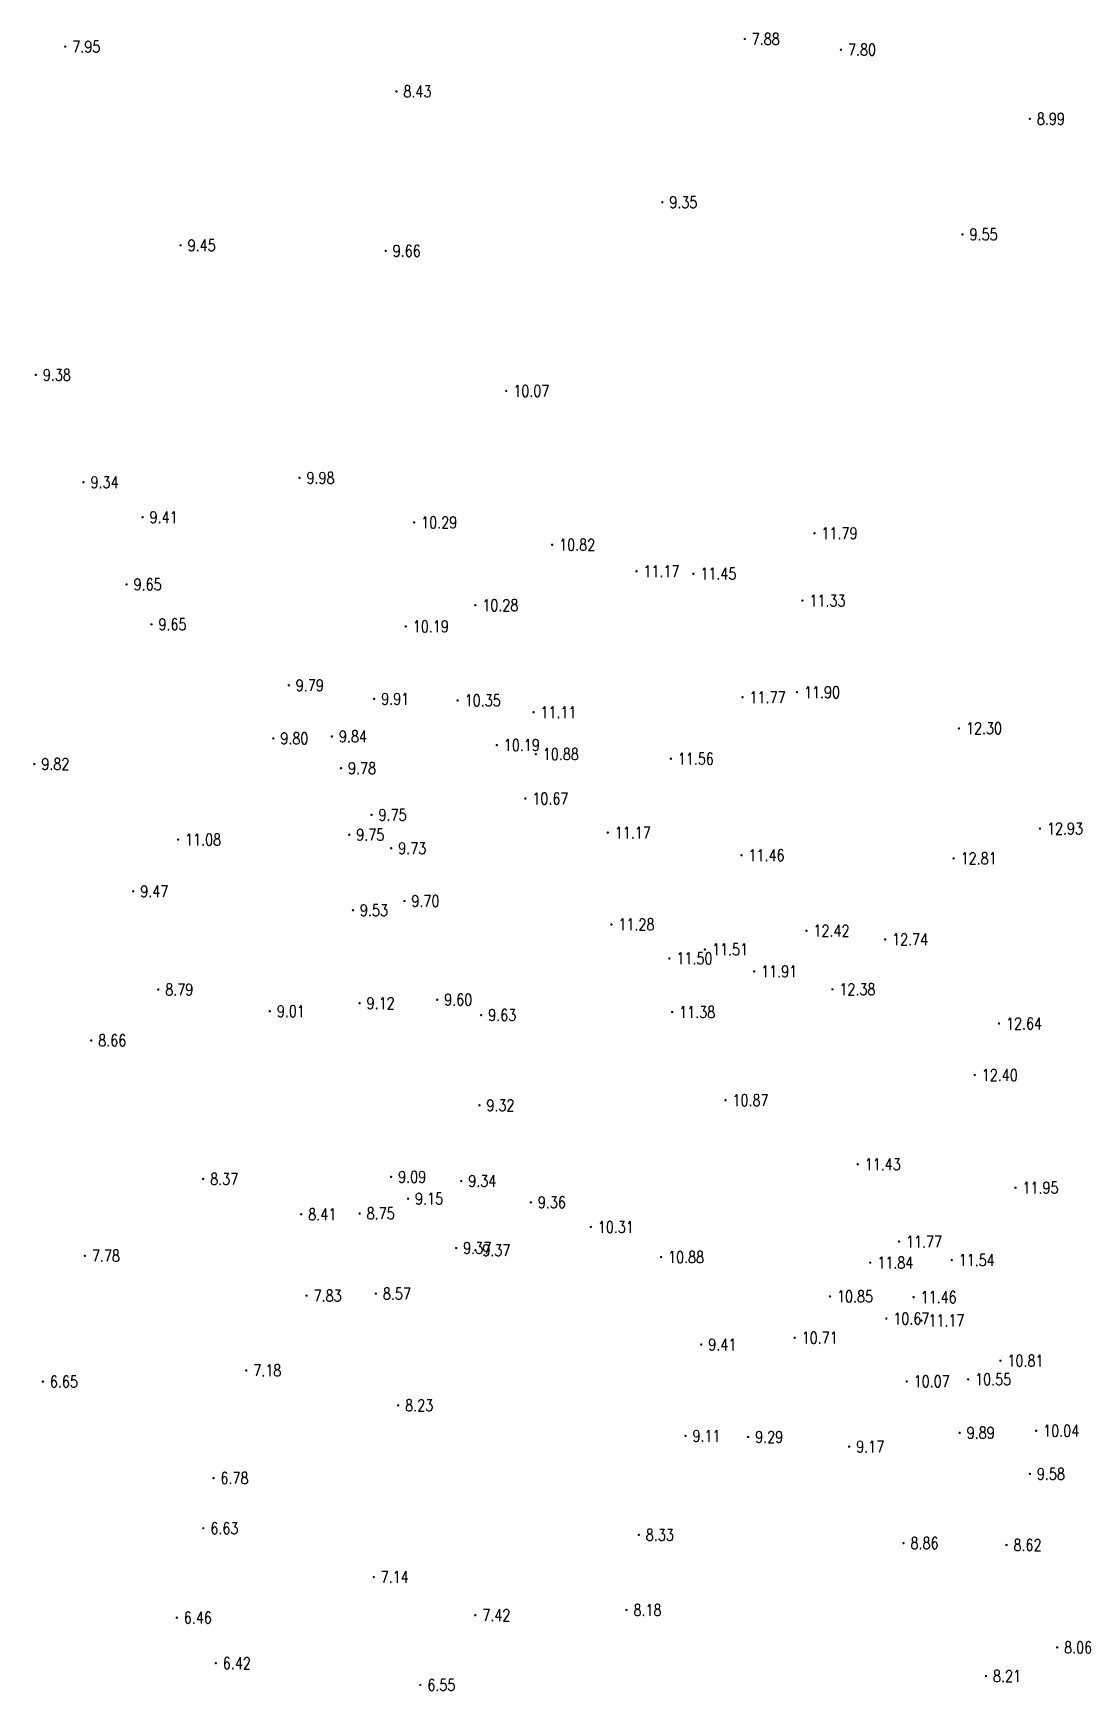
# Model space of a CAD drawing. Extents: x 476861 to 479475, y 2367369 to 2370541.
# Drawn here: x 477864.6 to 477954.3, y 2367913.7 to 2368055.6 of the extents above; entities that cross this region are included whole.
import ezdxf
from ezdxf.enums import TextEntityAlignment as Align

# ---------------------------------------------------------------- set-up
doc = ezdxf.new("R2010")
doc.units = 0
doc.header["$LTSCALE"] = 0.5
doc.layers.get('0').update_dxf_attribs({"linetype": 'CONTINUOUS'})
doc.layers.add('GCD', color=1, linetype='CONTINUOUS')
doc.styles.add('HZ', font='rs.shx', dxfattribs={"width": 0.8, "bigfont": 'hztxt.shx'})

# ---------------------------------------------------------------- blocks, each defined once
blk = doc.blocks.new('GC200')
at = {"linetype": 'Continuous', "const_width": 0.2, "flags": 128}
blk.add_lwpolyline([(-0.1, 0, 1), (0.1, 0, 1)], format="xyb", close=True, dxfattribs=at)

msp = doc.modelspace()

# ---------------------------------------------------------------- block references
at = {"layer": 'GCD', "linetype": 'Continuous'}
ref = msp.add_blockref('GC200', (477867.304, 2368054.471, 7.951), dxfattribs=dict(at, xscale=0.5, yscale=0.5, zscale=0.5))
ref.add_attrib('height', '7.95', dxfattribs={"linetype": 'Continuous', "height": 1, "style": 'HZ', "width": 0.8}).set_placement((477867.904, 2368054.471, 7.951), align=Align.MIDDLE_LEFT)
ref = msp.add_blockref('GC200', (477925.459, 2368055.127, 7.88), dxfattribs=dict(at, xscale=0.5, yscale=0.5, zscale=0.5))
ref.add_attrib('height', '7.88', dxfattribs={"linetype": 'Continuous', "height": 1, "style": 'HZ', "width": 0.8}).set_placement((477926.059, 2368055.127, 7.88), align=Align.MIDDLE_LEFT)
ref = msp.add_blockref('GC200', (477933.701, 2368054.212, 7.799), dxfattribs=dict(at, xscale=0.5, yscale=0.5, zscale=0.5))
ref.add_attrib('height', '7.80', dxfattribs={"linetype": 'Continuous', "height": 1, "style": 'HZ', "width": 0.8}).set_placement((477934.301, 2368054.212, 7.799), align=Align.MIDDLE_LEFT)
ref = msp.add_blockref('GC200', (477895.648, 2368050.641, 8.43), dxfattribs=dict(at, xscale=0.5, yscale=0.5, zscale=0.5))
ref.add_attrib('height', '8.43', dxfattribs={"linetype": 'Continuous', "height": 1, "style": 'HZ', "width": 0.8}).set_placement((477896.248, 2368050.641, 8.43), align=Align.MIDDLE_LEFT)
ref = msp.add_blockref('GC200', (477949.868, 2368048.294, 8.994), dxfattribs=dict(at, xscale=0.5, yscale=0.5, zscale=0.5))
ref.add_attrib('height', '8.99', dxfattribs={"linetype": 'Continuous', "height": 1, "style": 'HZ', "width": 0.8}).set_placement((477950.468, 2368048.294, 8.994), align=Align.MIDDLE_LEFT)
ref = msp.add_blockref('GC200', (477918.409, 2368041.151, 9.35), dxfattribs=dict(at, xscale=0.5, yscale=0.5, zscale=0.5))
ref.add_attrib('height', '9.35', dxfattribs={"linetype": 'Continuous', "height": 1, "style": 'HZ', "width": 0.8}).set_placement((477919.009, 2368041.151, 9.35), align=Align.MIDDLE_LEFT)
ref = msp.add_blockref('GC200', (477944.109, 2368038.403, 9.552), dxfattribs=dict(at, xscale=0.5, yscale=0.5, zscale=0.5))
ref.add_attrib('height', '9.55', dxfattribs={"linetype": 'Continuous', "height": 1, "style": 'HZ', "width": 0.8}).set_placement((477944.709, 2368038.403, 9.552), align=Align.MIDDLE_LEFT)
ref = msp.add_blockref('GC200', (477877.178, 2368037.466, 9.45), dxfattribs=dict(at, xscale=0.5, yscale=0.5, zscale=0.5))
ref.add_attrib('height', '9.45', dxfattribs={"linetype": 'Continuous', "height": 1, "style": 'HZ', "width": 0.8}).set_placement((477877.778, 2368037.466, 9.45), align=Align.MIDDLE_LEFT)
ref = msp.add_blockref('GC200', (477894.727, 2368036.988, 9.66), dxfattribs=dict(at, xscale=0.5, yscale=0.5, zscale=0.5))
ref.add_attrib('height', '9.66', dxfattribs={"linetype": 'Continuous', "height": 1, "style": 'HZ', "width": 0.8}).set_placement((477895.327, 2368036.988, 9.66), align=Align.MIDDLE_LEFT)
ref = msp.add_blockref('GC200', (477864.78, 2368026.377, 9.384), dxfattribs=dict(at, xscale=0.5, yscale=0.5, zscale=0.5))
ref.add_attrib('height', '9.38', dxfattribs={"linetype": 'Continuous', "height": 1, "style": 'HZ', "width": 0.8}).set_placement((477865.38, 2368026.377, 9.384), align=Align.MIDDLE_LEFT)
ref = msp.add_blockref('GC200', (477905.053, 2368025.002, 10.068), dxfattribs=dict(at, xscale=0.5, yscale=0.5, zscale=0.5))
ref.add_attrib('height', '10.07', dxfattribs={"linetype": 'Continuous', "height": 1, "style": 'HZ', "width": 0.8}).set_placement((477905.653, 2368025.002, 10.068), align=Align.MIDDLE_LEFT)
ref = msp.add_blockref('GC200', (477868.861, 2368017.189, 9.342), dxfattribs=dict(at, xscale=0.5, yscale=0.5, zscale=0.5))
ref.add_attrib('height', '9.34', dxfattribs={"linetype": 'Continuous', "height": 1, "style": 'HZ', "width": 0.8}).set_placement((477869.461, 2368017.189, 9.342), align=Align.MIDDLE_LEFT)
ref = msp.add_blockref('GC200', (477887.353, 2368017.56, 9.975), dxfattribs=dict(at, xscale=0.5, yscale=0.5, zscale=0.5))
ref.add_attrib('height', '9.98', dxfattribs={"linetype": 'Continuous', "height": 1, "style": 'HZ', "width": 0.8}).set_placement((477887.953, 2368017.56, 9.975), align=Align.MIDDLE_LEFT)
ref = msp.add_blockref('GC200', (477873.923, 2368014.194, 9.41), dxfattribs=dict(at, xscale=0.5, yscale=0.5, zscale=0.5))
ref.add_attrib('height', '9.41', dxfattribs={"linetype": 'Continuous', "height": 1, "style": 'HZ', "width": 0.8}).set_placement((477874.523, 2368014.194, 9.41), align=Align.MIDDLE_LEFT)
ref = msp.add_blockref('GC200', (477897.164, 2368013.75, 10.294), dxfattribs=dict(at, xscale=0.5, yscale=0.5, zscale=0.5))
ref.add_attrib('height', '10.29', dxfattribs={"linetype": 'Continuous', "height": 1, "style": 'HZ', "width": 0.8}).set_placement((477897.764, 2368013.75, 10.294), align=Align.MIDDLE_LEFT)
ref = msp.add_blockref('GC200', (477931.43, 2368012.821, 11.794), dxfattribs=dict(at, xscale=0.5, yscale=0.5, zscale=0.5))
ref.add_attrib('height', '11.79', dxfattribs={"linetype": 'Continuous', "height": 1, "style": 'HZ', "width": 0.8}).set_placement((477932.03, 2368012.821, 11.794), align=Align.MIDDLE_LEFT)
ref = msp.add_blockref('GC200', (477908.977, 2368011.836, 10.816), dxfattribs=dict(at, xscale=0.5, yscale=0.5, zscale=0.5))
ref.add_attrib('height', '10.82', dxfattribs={"linetype": 'Continuous', "height": 1, "style": 'HZ', "width": 0.8}).set_placement((477909.577, 2368011.836, 10.816), align=Align.MIDDLE_LEFT)
ref = msp.add_blockref('GC200', (477872.551, 2368008.444, 9.654), dxfattribs=dict(at, xscale=0.5, yscale=0.5, zscale=0.5))
ref.add_attrib('height', '9.65', dxfattribs={"linetype": 'Continuous', "height": 1, "style": 'HZ', "width": 0.8}).set_placement((477873.151, 2368008.444, 9.654), align=Align.MIDDLE_LEFT)
ref = msp.add_blockref('GC200', (477916.195, 2368009.57, 11.174), dxfattribs=dict(at, xscale=0.5, yscale=0.5, zscale=0.5))
ref.add_attrib('height', '11.17', dxfattribs={"linetype": 'Continuous', "height": 1, "style": 'HZ', "width": 0.8}).set_placement((477916.795, 2368009.57, 11.174), align=Align.MIDDLE_LEFT)
ref = msp.add_blockref('GC200', (477921.064, 2368009.359, 11.447), dxfattribs=dict(at, xscale=0.5, yscale=0.5, zscale=0.5))
ref.add_attrib('height', '11.45', dxfattribs={"linetype": 'Continuous', "height": 1, "style": 'HZ', "width": 0.8}).set_placement((477921.664, 2368009.359, 11.447), align=Align.MIDDLE_LEFT)
ref = msp.add_blockref('GC200', (477930.397, 2368007.056, 11.333), dxfattribs=dict(at, xscale=0.5, yscale=0.5, zscale=0.5))
ref.add_attrib('height', '11.33', dxfattribs={"linetype": 'Continuous', "height": 1, "style": 'HZ', "width": 0.8}).set_placement((477930.997, 2368007.056, 11.333), align=Align.MIDDLE_LEFT)
ref = msp.add_blockref('GC200', (477902.403, 2368006.663, 10.28), dxfattribs=dict(at, xscale=0.5, yscale=0.5, zscale=0.5))
ref.add_attrib('height', '10.28', dxfattribs={"linetype": 'Continuous', "height": 1, "style": 'HZ', "width": 0.8}).set_placement((477903.003, 2368006.663, 10.28), align=Align.MIDDLE_LEFT)
ref = msp.add_blockref('GC200', (477874.679, 2368005.023, 9.654), dxfattribs=dict(at, xscale=0.5, yscale=0.5, zscale=0.5))
ref.add_attrib('height', '9.65', dxfattribs={"linetype": 'Continuous', "height": 1, "style": 'HZ', "width": 0.8}).set_placement((477875.279, 2368005.023, 9.654), align=Align.MIDDLE_LEFT)
ref = msp.add_blockref('GC200', (477896.45, 2368004.845, 10.19), dxfattribs=dict(at, xscale=0.5, yscale=0.5, zscale=0.5))
ref.add_attrib('height', '10.19', dxfattribs={"linetype": 'Continuous', "height": 1, "style": 'HZ', "width": 0.8}).set_placement((477897.05, 2368004.845, 10.19), align=Align.MIDDLE_LEFT)
ref = msp.add_blockref('GC200', (477886.433, 2367999.808, 9.793), dxfattribs=dict(at, xscale=0.5, yscale=0.5, zscale=0.5))
ref.add_attrib('height', '9.79', dxfattribs={"linetype": 'Continuous', "height": 1, "style": 'HZ', "width": 0.8}).set_placement((477887.033, 2367999.808, 9.793), align=Align.MIDDLE_LEFT)
ref = msp.add_blockref('GC200', (477893.739, 2367998.641, 9.907), dxfattribs=dict(at, xscale=0.5, yscale=0.5, zscale=0.5))
ref.add_attrib('height', '9.91', dxfattribs={"linetype": 'Continuous', "height": 1, "style": 'HZ', "width": 0.8}).set_placement((477894.339, 2367998.641, 9.907), align=Align.MIDDLE_LEFT)
ref = msp.add_blockref('GC200', (477900.888, 2367998.516, 10.35), dxfattribs=dict(at, xscale=0.5, yscale=0.5, zscale=0.5))
ref.add_attrib('height', '10.35', dxfattribs={"linetype": 'Continuous', "height": 1, "style": 'HZ', "width": 0.8}).set_placement((477901.488, 2367998.516, 10.35), align=Align.MIDDLE_LEFT)
ref = msp.add_blockref('GC200', (477925.273, 2367998.791, 11.77), dxfattribs=dict(at, xscale=0.5, yscale=0.5, zscale=0.5))
ref.add_attrib('height', '11.77', dxfattribs={"linetype": 'Continuous', "height": 1, "style": 'HZ', "width": 0.8}).set_placement((477925.873, 2367998.791, 11.77), align=Align.MIDDLE_LEFT)
ref = msp.add_blockref('GC200', (477929.934, 2367999.216, 11.902), dxfattribs=dict(at, xscale=0.5, yscale=0.5, zscale=0.5))
ref.add_attrib('height', '11.90', dxfattribs={"linetype": 'Continuous', "height": 1, "style": 'HZ', "width": 0.8}).set_placement((477930.534, 2367999.216, 11.902), align=Align.MIDDLE_LEFT)
ref = msp.add_blockref('GC200', (477907.385, 2367997.501, 11.108), dxfattribs=dict(at, xscale=0.5, yscale=0.5, zscale=0.5))
ref.add_attrib('height', '11.11', dxfattribs={"linetype": 'Continuous', "height": 1, "style": 'HZ', "width": 0.8}).set_placement((477907.985, 2367997.501, 11.108), align=Align.MIDDLE_LEFT)
ref = msp.add_blockref('GC200', (477943.801, 2367996.122, 12.298), dxfattribs=dict(at, xscale=0.5, yscale=0.5, zscale=0.5))
ref.add_attrib('height', '12.30', dxfattribs={"linetype": 'Continuous', "height": 1, "style": 'HZ', "width": 0.8}).set_placement((477944.401, 2367996.122, 12.298), align=Align.MIDDLE_LEFT)
ref = msp.add_blockref('GC200', (477885.11, 2367995.267, 9.803), dxfattribs=dict(at, xscale=0.5, yscale=0.5, zscale=0.5))
ref.add_attrib('height', '9.80', dxfattribs={"linetype": 'Continuous', "height": 1, "style": 'HZ', "width": 0.8}).set_placement((477885.71, 2367995.267, 9.803), align=Align.MIDDLE_LEFT)
ref = msp.add_blockref('GC200', (477890.127, 2367995.43, 9.84), dxfattribs=dict(at, xscale=0.5, yscale=0.5, zscale=0.5))
ref.add_attrib('height', '9.84', dxfattribs={"linetype": 'Continuous', "height": 1, "style": 'HZ', "width": 0.8}).set_placement((477890.727, 2367995.43, 9.84), align=Align.MIDDLE_LEFT)
ref = msp.add_blockref('GC200', (477904.238, 2367994.692, 10.19), dxfattribs=dict(at, xscale=0.5, yscale=0.5, zscale=0.5))
ref.add_attrib('height', '10.19', dxfattribs={"linetype": 'Continuous', "height": 1, "style": 'HZ', "width": 0.8}).set_placement((477904.838, 2367994.692, 10.19), align=Align.MIDDLE_LEFT)
ref = msp.add_blockref('GC200', (477864.652, 2367993.068, 9.824), dxfattribs=dict(at, xscale=0.5, yscale=0.5, zscale=0.5))
ref.add_attrib('height', '9.82', dxfattribs={"linetype": 'Continuous', "height": 1, "style": 'HZ', "width": 0.8}).set_placement((477865.252, 2367993.068, 9.824), align=Align.MIDDLE_LEFT)
ref = msp.add_blockref('GC200', (477907.578, 2367993.914, 10.88), dxfattribs=dict(at, xscale=0.5, yscale=0.5, zscale=0.5))
ref.add_attrib('height', '10.88', dxfattribs={"linetype": 'Continuous', "height": 1, "style": 'HZ', "width": 0.8}).set_placement((477908.178, 2367993.914, 10.88), align=Align.MIDDLE_LEFT)
ref = msp.add_blockref('GC200', (477919.134, 2367993.52, 11.56), dxfattribs=dict(at, xscale=0.5, yscale=0.5, zscale=0.5))
ref.add_attrib('height', '11.56', dxfattribs={"linetype": 'Continuous', "height": 1, "style": 'HZ', "width": 0.8}).set_placement((477919.734, 2367993.52, 11.56), align=Align.MIDDLE_LEFT)
ref = msp.add_blockref('GC200', (477890.908, 2367992.709, 9.776), dxfattribs=dict(at, xscale=0.5, yscale=0.5, zscale=0.5))
ref.add_attrib('height', '9.78', dxfattribs={"linetype": 'Continuous', "height": 1, "style": 'HZ', "width": 0.8}).set_placement((477891.508, 2367992.709, 9.776), align=Align.MIDDLE_LEFT)
ref = msp.add_blockref('GC200', (477906.685, 2367990.115, 10.67), dxfattribs=dict(at, xscale=0.5, yscale=0.5, zscale=0.5))
ref.add_attrib('height', '10.67', dxfattribs={"linetype": 'Continuous', "height": 1, "style": 'HZ', "width": 0.8}).set_placement((477907.285, 2367990.115, 10.67), align=Align.MIDDLE_LEFT)
ref = msp.add_blockref('GC200', (477893.52, 2367988.716, 9.745), dxfattribs=dict(at, xscale=0.5, yscale=0.5, zscale=0.5))
ref.add_attrib('height', '9.75', dxfattribs={"linetype": 'Continuous', "height": 1, "style": 'HZ', "width": 0.8}).set_placement((477894.12, 2367988.716, 9.745), align=Align.MIDDLE_LEFT)
ref = msp.add_blockref('GC200', (477913.741, 2367987.202, 11.17), dxfattribs=dict(at, xscale=0.5, yscale=0.5, zscale=0.5))
ref.add_attrib('height', '11.17', dxfattribs={"linetype": 'Continuous', "height": 1, "style": 'HZ', "width": 0.8}).set_placement((477914.341, 2367987.202, 11.17), align=Align.MIDDLE_LEFT)
ref = msp.add_blockref('GC200', (477950.731, 2367987.543, 12.931), dxfattribs=dict(at, xscale=0.5, yscale=0.5, zscale=0.5))
ref.add_attrib('height', '12.93', dxfattribs={"linetype": 'Continuous', "height": 1, "style": 'HZ', "width": 0.8}).set_placement((477951.331, 2367987.543, 12.931), align=Align.MIDDLE_LEFT)
ref = msp.add_blockref('GC200', (477876.955, 2367986.601, 11.08), dxfattribs=dict(at, xscale=0.5, yscale=0.5, zscale=0.5))
ref.add_attrib('height', '11.08', dxfattribs={"linetype": 'Continuous', "height": 1, "style": 'HZ', "width": 0.8}).set_placement((477877.555, 2367986.601, 11.08), align=Align.MIDDLE_LEFT)
ref = msp.add_blockref('GC200', (477891.611, 2367987.011, 9.747), dxfattribs=dict(at, xscale=0.5, yscale=0.5, zscale=0.5))
ref.add_attrib('height', '9.75', dxfattribs={"linetype": 'Continuous', "height": 1, "style": 'HZ', "width": 0.8}).set_placement((477892.211, 2367987.011, 9.747), align=Align.MIDDLE_LEFT)
ref = msp.add_blockref('GC200', (477895.199, 2367985.862, 9.73), dxfattribs=dict(at, xscale=0.5, yscale=0.5, zscale=0.5))
ref.add_attrib('height', '9.73', dxfattribs={"linetype": 'Continuous', "height": 1, "style": 'HZ', "width": 0.8}).set_placement((477895.799, 2367985.862, 9.73), align=Align.MIDDLE_LEFT)
ref = msp.add_blockref('GC200', (477925.186, 2367985.26, 11.46), dxfattribs=dict(at, xscale=0.5, yscale=0.5, zscale=0.5))
ref.add_attrib('height', '11.46', dxfattribs={"linetype": 'Continuous', "height": 1, "style": 'HZ', "width": 0.8}).set_placement((477925.786, 2367985.26, 11.46), align=Align.MIDDLE_LEFT)
ref = msp.add_blockref('GC200', (477943.342, 2367984.993, 12.814), dxfattribs=dict(at, xscale=0.5, yscale=0.5, zscale=0.5))
ref.add_attrib('height', '12.81', dxfattribs={"linetype": 'Continuous', "height": 1, "style": 'HZ', "width": 0.8}).set_placement((477943.942, 2367984.993, 12.814), align=Align.MIDDLE_LEFT)
ref = msp.add_blockref('GC200', (477873.123, 2367982.175, 9.471), dxfattribs=dict(at, xscale=0.5, yscale=0.5, zscale=0.5))
ref.add_attrib('height', '9.47', dxfattribs={"linetype": 'Continuous', "height": 1, "style": 'HZ', "width": 0.8}).set_placement((477873.723, 2367982.175, 9.471), align=Align.MIDDLE_LEFT)
ref = msp.add_blockref('GC200', (477891.927, 2367980.554, 9.527), dxfattribs=dict(at, xscale=0.5, yscale=0.5, zscale=0.5))
ref.add_attrib('height', '9.53', dxfattribs={"linetype": 'Continuous', "height": 1, "style": 'HZ', "width": 0.8}).set_placement((477892.527, 2367980.554, 9.527), align=Align.MIDDLE_LEFT)
ref = msp.add_blockref('GC200', (477896.331, 2367981.342, 9.698), dxfattribs=dict(at, xscale=0.5, yscale=0.5, zscale=0.5))
ref.add_attrib('height', '9.70', dxfattribs={"linetype": 'Continuous', "height": 1, "style": 'HZ', "width": 0.8}).set_placement((477896.931, 2367981.342, 9.698), align=Align.MIDDLE_LEFT)
ref = msp.add_blockref('GC200', (477914.051, 2367979.335, 11.28), dxfattribs=dict(at, xscale=0.5, yscale=0.5, zscale=0.5))
ref.add_attrib('height', '11.28', dxfattribs={"linetype": 'Continuous', "height": 1, "style": 'HZ', "width": 0.8}).set_placement((477914.651, 2367979.335, 11.28), align=Align.MIDDLE_LEFT)
ref = msp.add_blockref('GC200', (477930.743, 2367978.8, 12.418), dxfattribs=dict(at, xscale=0.5, yscale=0.5, zscale=0.5))
ref.add_attrib('height', '12.42', dxfattribs={"linetype": 'Continuous', "height": 1, "style": 'HZ', "width": 0.8}).set_placement((477931.343, 2367978.8, 12.418), align=Align.MIDDLE_LEFT)
ref = msp.add_blockref('GC200', (477922.055, 2367977.196, 11.514), dxfattribs=dict(at, xscale=0.5, yscale=0.5, zscale=0.5))
ref.add_attrib('height', '11.51', dxfattribs={"linetype": 'Continuous', "height": 1, "style": 'HZ', "width": 0.8}).set_placement((477922.655, 2367977.196, 11.514), align=Align.MIDDLE_LEFT)
ref = msp.add_blockref('GC200', (477937.476, 2367978.055, 12.744), dxfattribs=dict(at, xscale=0.5, yscale=0.5, zscale=0.5))
ref.add_attrib('height', '12.74', dxfattribs={"linetype": 'Continuous', "height": 1, "style": 'HZ', "width": 0.8}).set_placement((477938.076, 2367978.055, 12.744), align=Align.MIDDLE_LEFT)
ref = msp.add_blockref('GC200', (477919.012, 2367976.431, 11.504), dxfattribs=dict(at, xscale=0.5, yscale=0.5, zscale=0.5))
ref.add_attrib('height', '11.50', dxfattribs={"linetype": 'Continuous', "height": 1, "style": 'HZ', "width": 0.8}).set_placement((477919.612, 2367976.431, 11.504), align=Align.MIDDLE_LEFT)
ref = msp.add_blockref('GC200', (477926.266, 2367975.313, 11.911), dxfattribs=dict(at, xscale=0.5, yscale=0.5, zscale=0.5))
ref.add_attrib('height', '11.91', dxfattribs={"linetype": 'Continuous', "height": 1, "style": 'HZ', "width": 0.8}).set_placement((477926.866, 2367975.313, 11.911), align=Align.MIDDLE_LEFT)
ref = msp.add_blockref('GC200', (477875.262, 2367973.764, 8.789), dxfattribs=dict(at, xscale=0.5, yscale=0.5, zscale=0.5))
ref.add_attrib('height', '8.79', dxfattribs={"linetype": 'Continuous', "height": 1, "style": 'HZ', "width": 0.8}).set_placement((477875.862, 2367973.764, 8.789), align=Align.MIDDLE_LEFT)
ref = msp.add_blockref('GC200', (477932.964, 2367973.785, 12.382), dxfattribs=dict(at, xscale=0.5, yscale=0.5, zscale=0.5))
ref.add_attrib('height', '12.38', dxfattribs={"linetype": 'Continuous', "height": 1, "style": 'HZ', "width": 0.8}).set_placement((477933.564, 2367973.785, 12.382), align=Align.MIDDLE_LEFT)
ref = msp.add_blockref('GC200', (477884.81, 2367971.912, 9.01), dxfattribs=dict(at, xscale=0.5, yscale=0.5, zscale=0.5))
ref.add_attrib('height', '9.01', dxfattribs={"linetype": 'Continuous', "height": 1, "style": 'HZ', "width": 0.8}).set_placement((477885.41, 2367971.912, 9.01), align=Align.MIDDLE_LEFT)
ref = msp.add_blockref('GC200', (477892.497, 2367972.597, 9.116), dxfattribs=dict(at, xscale=0.5, yscale=0.5, zscale=0.5))
ref.add_attrib('height', '9.12', dxfattribs={"linetype": 'Continuous', "height": 1, "style": 'HZ', "width": 0.8}).set_placement((477893.097, 2367972.597, 9.116), align=Align.MIDDLE_LEFT)
ref = msp.add_blockref('GC200', (477899.14, 2367972.897, 9.6), dxfattribs=dict(at, xscale=0.5, yscale=0.5, zscale=0.5))
ref.add_attrib('height', '9.60', dxfattribs={"linetype": 'Continuous', "height": 1, "style": 'HZ', "width": 0.8}).set_placement((477899.74, 2367972.897, 9.6), align=Align.MIDDLE_LEFT)
ref = msp.add_blockref('GC200', (477902.902, 2367971.577, 9.63), dxfattribs=dict(at, xscale=0.5, yscale=0.5, zscale=0.5))
ref.add_attrib('height', '9.63', dxfattribs={"linetype": 'Continuous', "height": 1, "style": 'HZ', "width": 0.8}).set_placement((477903.502, 2367971.577, 9.63), align=Align.MIDDLE_LEFT)
ref = msp.add_blockref('GC200', (477919.254, 2367971.837, 11.375), dxfattribs=dict(at, xscale=0.5, yscale=0.5, zscale=0.5))
ref.add_attrib('height', '11.38', dxfattribs={"linetype": 'Continuous', "height": 1, "style": 'HZ', "width": 0.8}).set_placement((477919.854, 2367971.837, 11.375), align=Align.MIDDLE_LEFT)
ref = msp.add_blockref('GC200', (477947.225, 2367970.856, 12.638), dxfattribs=dict(at, xscale=0.5, yscale=0.5, zscale=0.5))
ref.add_attrib('height', '12.64', dxfattribs={"linetype": 'Continuous', "height": 1, "style": 'HZ', "width": 0.8}).set_placement((477947.825, 2367970.856, 12.638), align=Align.MIDDLE_LEFT)
ref = msp.add_blockref('GC200', (477869.523, 2367969.406, 8.663), dxfattribs=dict(at, xscale=0.5, yscale=0.5, zscale=0.5))
ref.add_attrib('height', '8.66', dxfattribs={"linetype": 'Continuous', "height": 1, "style": 'HZ', "width": 0.8}).set_placement((477870.123, 2367969.406, 8.663), align=Align.MIDDLE_LEFT)
ref = msp.add_blockref('GC200', (477945.151, 2367966.447, 12.403), dxfattribs=dict(at, xscale=0.5, yscale=0.5, zscale=0.5))
ref.add_attrib('height', '12.40', dxfattribs={"linetype": 'Continuous', "height": 1, "style": 'HZ', "width": 0.8}).set_placement((477945.751, 2367966.447, 12.403), align=Align.MIDDLE_LEFT)
ref = msp.add_blockref('GC200', (477902.75, 2367963.859, 9.322), dxfattribs=dict(at, xscale=0.5, yscale=0.5, zscale=0.5))
ref.add_attrib('height', '9.32', dxfattribs={"linetype": 'Continuous', "height": 1, "style": 'HZ', "width": 0.8}).set_placement((477903.35, 2367963.859, 9.322), align=Align.MIDDLE_LEFT)
ref = msp.add_blockref('GC200', (477923.812, 2367964.29, 10.868), dxfattribs=dict(at, xscale=0.5, yscale=0.5, zscale=0.5))
ref.add_attrib('height', '10.87', dxfattribs={"linetype": 'Continuous', "height": 1, "style": 'HZ', "width": 0.8}).set_placement((477924.412, 2367964.29, 10.868), align=Align.MIDDLE_LEFT)
ref = msp.add_blockref('GC200', (477935.133, 2367958.81, 11.425), dxfattribs=dict(at, xscale=0.5, yscale=0.5, zscale=0.5))
ref.add_attrib('height', '11.43', dxfattribs={"linetype": 'Continuous', "height": 1, "style": 'HZ', "width": 0.8}).set_placement((477935.733, 2367958.81, 11.425), align=Align.MIDDLE_LEFT)
ref = msp.add_blockref('GC200', (477879.108, 2367957.554, 8.37), dxfattribs=dict(at, xscale=0.5, yscale=0.5, zscale=0.5))
ref.add_attrib('height', '8.37', dxfattribs={"linetype": 'Continuous', "height": 1, "style": 'HZ', "width": 0.8}).set_placement((477879.708, 2367957.554, 8.37), align=Align.MIDDLE_LEFT)
ref = msp.add_blockref('GC200', (477895.192, 2367957.731, 9.093), dxfattribs=dict(at, xscale=0.5, yscale=0.5, zscale=0.5))
ref.add_attrib('height', '9.09', dxfattribs={"linetype": 'Continuous', "height": 1, "style": 'HZ', "width": 0.8}).set_placement((477895.792, 2367957.731, 9.093), align=Align.MIDDLE_LEFT)
ref = msp.add_blockref('GC200', (477901.2, 2367957.376, 9.335), dxfattribs=dict(at, xscale=0.5, yscale=0.5, zscale=0.5))
ref.add_attrib('height', '9.34', dxfattribs={"linetype": 'Continuous', "height": 1, "style": 'HZ', "width": 0.8}).set_placement((477901.8, 2367957.376, 9.335), align=Align.MIDDLE_LEFT)
ref = msp.add_blockref('GC200', (477948.643, 2367956.808, 11.949), dxfattribs=dict(at, xscale=0.5, yscale=0.5, zscale=0.5))
ref.add_attrib('height', '11.95', dxfattribs={"linetype": 'Continuous', "height": 1, "style": 'HZ', "width": 0.8}).set_placement((477949.243, 2367956.808, 11.949), align=Align.MIDDLE_LEFT)
ref = msp.add_blockref('GC200', (477887.5, 2367954.529, 8.406), dxfattribs=dict(at, xscale=0.5, yscale=0.5, zscale=0.5))
ref.add_attrib('height', '8.41', dxfattribs={"linetype": 'Continuous', "height": 1, "style": 'HZ', "width": 0.8}).set_placement((477888.1, 2367954.529, 8.406), align=Align.MIDDLE_LEFT)
ref = msp.add_blockref('GC200', (477892.497, 2367954.599, 8.745), dxfattribs=dict(at, xscale=0.5, yscale=0.5, zscale=0.5))
ref.add_attrib('height', '8.75', dxfattribs={"linetype": 'Continuous', "height": 1, "style": 'HZ', "width": 0.8}).set_placement((477893.097, 2367954.599, 8.745), align=Align.MIDDLE_LEFT)
ref = msp.add_blockref('GC200', (477896.643, 2367955.865, 9.15), dxfattribs=dict(at, xscale=0.5, yscale=0.5, zscale=0.5))
ref.add_attrib('height', '9.15', dxfattribs={"linetype": 'Continuous', "height": 1, "style": 'HZ', "width": 0.8}).set_placement((477897.243, 2367955.865, 9.15), align=Align.MIDDLE_LEFT)
ref = msp.add_blockref('GC200', (477907.155, 2367955.553, 9.364), dxfattribs=dict(at, xscale=0.5, yscale=0.5, zscale=0.5))
ref.add_attrib('height', '9.36', dxfattribs={"linetype": 'Continuous', "height": 1, "style": 'HZ', "width": 0.8}).set_placement((477907.755, 2367955.553, 9.364), align=Align.MIDDLE_LEFT)
ref = msp.add_blockref('GC200', (477912.285, 2367953.444, 10.306), dxfattribs=dict(at, xscale=0.5, yscale=0.5, zscale=0.5))
ref.add_attrib('height', '10.31', dxfattribs={"linetype": 'Continuous', "height": 1, "style": 'HZ', "width": 0.8}).set_placement((477912.885, 2367953.444, 10.306), align=Align.MIDDLE_LEFT)
ref = msp.add_blockref('GC200', (477938.673, 2367952.191, 11.77), dxfattribs=dict(at, xscale=0.5, yscale=0.5, zscale=0.5))
ref.add_attrib('height', '11.77', dxfattribs={"linetype": 'Continuous', "height": 1, "style": 'HZ', "width": 0.8}).set_placement((477939.273, 2367952.191, 11.77), align=Align.MIDDLE_LEFT)
ref = msp.add_blockref('GC200', (477868.978, 2367950.976, 7.783), dxfattribs=dict(at, xscale=0.5, yscale=0.5, zscale=0.5))
ref.add_attrib('height', '7.78', dxfattribs={"linetype": 'Continuous', "height": 1, "style": 'HZ', "width": 0.8}).set_placement((477869.578, 2367950.976, 7.783), align=Align.MIDDLE_LEFT)
ref = msp.add_blockref('GC200', (477900.762, 2367951.641, 9.365), dxfattribs=dict(at, xscale=0.5, yscale=0.5, zscale=0.5))
ref.add_attrib('height', '9.37', dxfattribs={"linetype": 'Continuous', "height": 1, "style": 'HZ', "width": 0.8}).set_placement((477901.362, 2367951.641, 9.365), align=Align.MIDDLE_LEFT)
ref = msp.add_blockref('GC200', (477902.404, 2367951.45, 9.374), dxfattribs=dict(at, xscale=0.5, yscale=0.5, zscale=0.5))
ref.add_attrib('height', '9.37', dxfattribs={"linetype": 'Continuous', "height": 1, "style": 'HZ', "width": 0.8}).set_placement((477903.004, 2367951.45, 9.374), align=Align.MIDDLE_LEFT)
ref = msp.add_blockref('GC200', (477918.299, 2367950.869, 10.88), dxfattribs=dict(at, xscale=0.5, yscale=0.5, zscale=0.5))
ref.add_attrib('height', '10.88', dxfattribs={"linetype": 'Continuous', "height": 1, "style": 'HZ', "width": 0.8}).set_placement((477918.899, 2367950.869, 10.88), align=Align.MIDDLE_LEFT)
ref = msp.add_blockref('GC200', (477936.208, 2367950.39, 11.843), dxfattribs=dict(at, xscale=0.5, yscale=0.5, zscale=0.5))
ref.add_attrib('height', '11.84', dxfattribs={"linetype": 'Continuous', "height": 1, "style": 'HZ', "width": 0.8}).set_placement((477936.808, 2367950.39, 11.843), align=Align.MIDDLE_LEFT)
ref = msp.add_blockref('GC200', (477943.177, 2367950.608, 11.544), dxfattribs=dict(at, xscale=0.5, yscale=0.5, zscale=0.5))
ref.add_attrib('height', '11.54', dxfattribs={"linetype": 'Continuous', "height": 1, "style": 'HZ', "width": 0.8}).set_placement((477943.777, 2367950.608, 11.544), align=Align.MIDDLE_LEFT)
ref = msp.add_blockref('GC200', (477887.958, 2367947.566, 7.828), dxfattribs=dict(at, xscale=0.5, yscale=0.5, zscale=0.5))
ref.add_attrib('height', '7.83', dxfattribs={"linetype": 'Continuous', "height": 1, "style": 'HZ', "width": 0.8}).set_placement((477888.558, 2367947.566, 7.828), align=Align.MIDDLE_LEFT)
ref = msp.add_blockref('GC200', (477893.887, 2367947.738, 8.569), dxfattribs=dict(at, xscale=0.5, yscale=0.5, zscale=0.5))
ref.add_attrib('height', '8.57', dxfattribs={"linetype": 'Continuous', "height": 1, "style": 'HZ', "width": 0.8}).set_placement((477894.487, 2367947.738, 8.569), align=Align.MIDDLE_LEFT)
ref = msp.add_blockref('GC200', (477932.762, 2367947.499, 10.845), dxfattribs=dict(at, xscale=0.5, yscale=0.5, zscale=0.5))
ref.add_attrib('height', '10.85', dxfattribs={"linetype": 'Continuous', "height": 1, "style": 'HZ', "width": 0.8}).set_placement((477933.362, 2367947.499, 10.845), align=Align.MIDDLE_LEFT)
ref = msp.add_blockref('GC200', (477939.916, 2367947.436, 11.456), dxfattribs=dict(at, xscale=0.5, yscale=0.5, zscale=0.5))
ref.add_attrib('height', '11.46', dxfattribs={"linetype": 'Continuous', "height": 1, "style": 'HZ', "width": 0.8}).set_placement((477940.516, 2367947.436, 11.456), align=Align.MIDDLE_LEFT)
ref = msp.add_blockref('GC200', (477937.583, 2367945.601, 10.671), dxfattribs=dict(at, xscale=0.5, yscale=0.5, zscale=0.5))
ref.add_attrib('height', '10.67', dxfattribs={"linetype": 'Continuous', "height": 1, "style": 'HZ', "width": 0.8}).set_placement((477938.183, 2367945.601, 10.671), align=Align.MIDDLE_LEFT)
ref = msp.add_blockref('GC200', (477940.584, 2367945.439, 11.171), dxfattribs=dict(at, xscale=0.5, yscale=0.5, zscale=0.5))
ref.add_attrib('height', '11.17', dxfattribs={"linetype": 'Continuous', "height": 1, "style": 'HZ', "width": 0.8}).set_placement((477941.184, 2367945.439, 11.171), align=Align.MIDDLE_LEFT)
ref = msp.add_blockref('GC200', (477921.743, 2367943.379, 9.408), dxfattribs=dict(at, xscale=0.5, yscale=0.5, zscale=0.5))
ref.add_attrib('height', '9.41', dxfattribs={"linetype": 'Continuous', "height": 1, "style": 'HZ', "width": 0.8}).set_placement((477922.343, 2367943.379, 9.408), align=Align.MIDDLE_LEFT)
ref = msp.add_blockref('GC200', (477929.737, 2367943.962, 10.712), dxfattribs=dict(at, xscale=0.5, yscale=0.5, zscale=0.5))
ref.add_attrib('height', '10.71', dxfattribs={"linetype": 'Continuous', "height": 1, "style": 'HZ', "width": 0.8}).set_placement((477930.337, 2367943.962, 10.712), align=Align.MIDDLE_LEFT)
ref = msp.add_blockref('GC200', (477947.35, 2367942, 10.809), dxfattribs=dict(at, xscale=0.5, yscale=0.5, zscale=0.5))
ref.add_attrib('height', '10.81', dxfattribs={"linetype": 'Continuous', "height": 1, "style": 'HZ', "width": 0.8}).set_placement((477947.95, 2367942, 10.809), align=Align.MIDDLE_LEFT)
ref = msp.add_blockref('GC200', (477882.796, 2367941.163, 7.181), dxfattribs=dict(at, xscale=0.5, yscale=0.5, zscale=0.5))
ref.add_attrib('height', '7.18', dxfattribs={"linetype": 'Continuous', "height": 1, "style": 'HZ', "width": 0.8}).set_placement((477883.396, 2367941.163, 7.181), align=Align.MIDDLE_LEFT)
ref = msp.add_blockref('GC200', (477944.58, 2367940.402, 10.55), dxfattribs=dict(at, xscale=0.5, yscale=0.5, zscale=0.5))
ref.add_attrib('height', '10.55', dxfattribs={"linetype": 'Continuous', "height": 1, "style": 'HZ', "width": 0.8}).set_placement((477945.18, 2367940.402, 10.55), align=Align.MIDDLE_LEFT)
ref = msp.add_blockref('GC200', (477865.386, 2367940.21, 6.648), dxfattribs=dict(at, xscale=0.5, yscale=0.5, zscale=0.5))
ref.add_attrib('height', '6.65', dxfattribs={"linetype": 'Continuous', "height": 1, "style": 'HZ', "width": 0.8}).set_placement((477865.986, 2367940.21, 6.648), align=Align.MIDDLE_LEFT)
ref = msp.add_blockref('GC200', (477939.325, 2367940.229, 10.07), dxfattribs=dict(at, xscale=0.5, yscale=0.5, zscale=0.5))
ref.add_attrib('height', '10.07', dxfattribs={"linetype": 'Continuous', "height": 1, "style": 'HZ', "width": 0.8}).set_placement((477939.925, 2367940.229, 10.07), align=Align.MIDDLE_LEFT)
ref = msp.add_blockref('GC200', (477895.798, 2367938.178, 8.23), dxfattribs=dict(at, xscale=0.5, yscale=0.5, zscale=0.5))
ref.add_attrib('height', '8.23', dxfattribs={"linetype": 'Continuous', "height": 1, "style": 'HZ', "width": 0.8}).set_placement((477896.398, 2367938.178, 8.23), align=Align.MIDDLE_LEFT)
ref = msp.add_blockref('GC200', (477920.394, 2367935.565, 9.11), dxfattribs=dict(at, xscale=0.5, yscale=0.5, zscale=0.5))
ref.add_attrib('height', '9.11', dxfattribs={"linetype": 'Continuous', "height": 1, "style": 'HZ', "width": 0.8}).set_placement((477920.994, 2367935.565, 9.11), align=Align.MIDDLE_LEFT)
ref = msp.add_blockref('GC200', (477925.755, 2367935.464, 9.286), dxfattribs=dict(at, xscale=0.5, yscale=0.5, zscale=0.5))
ref.add_attrib('height', '9.29', dxfattribs={"linetype": 'Continuous', "height": 1, "style": 'HZ', "width": 0.8}).set_placement((477926.355, 2367935.464, 9.286), align=Align.MIDDLE_LEFT)
ref = msp.add_blockref('GC200', (477934.402, 2367934.648, 9.17), dxfattribs=dict(at, xscale=0.5, yscale=0.5, zscale=0.5))
ref.add_attrib('height', '9.17', dxfattribs={"linetype": 'Continuous', "height": 1, "style": 'HZ', "width": 0.8}).set_placement((477935.002, 2367934.648, 9.17), align=Align.MIDDLE_LEFT)
ref = msp.add_blockref('GC200', (477943.86, 2367935.828, 9.89), dxfattribs=dict(at, xscale=0.5, yscale=0.5, zscale=0.5))
ref.add_attrib('height', '9.89', dxfattribs={"linetype": 'Continuous', "height": 1, "style": 'HZ', "width": 0.8}).set_placement((477944.46, 2367935.828, 9.89), align=Align.MIDDLE_LEFT)
ref = msp.add_blockref('GC200', (477950.409, 2367936.004, 10.04), dxfattribs=dict(at, xscale=0.5, yscale=0.5, zscale=0.5))
ref.add_attrib('height', '10.04', dxfattribs={"linetype": 'Continuous', "height": 1, "style": 'HZ', "width": 0.8}).set_placement((477951.009, 2367936.004, 10.04), align=Align.MIDDLE_LEFT)
ref = msp.add_blockref('GC200', (477879.989, 2367931.953, 6.776), dxfattribs=dict(at, xscale=0.5, yscale=0.5, zscale=0.5))
ref.add_attrib('height', '6.78', dxfattribs={"linetype": 'Continuous', "height": 1, "style": 'HZ', "width": 0.8}).set_placement((477880.589, 2367931.953, 6.776), align=Align.MIDDLE_LEFT)
ref = msp.add_blockref('GC200', (477949.872, 2367932.313, 9.58), dxfattribs=dict(at, xscale=0.5, yscale=0.5, zscale=0.5))
ref.add_attrib('height', '9.58', dxfattribs={"linetype": 'Continuous', "height": 1, "style": 'HZ', "width": 0.8}).set_placement((477950.472, 2367932.313, 9.58), align=Align.MIDDLE_LEFT)
ref = msp.add_blockref('GC200', (477879.12, 2367927.651, 6.633), dxfattribs=dict(at, xscale=0.5, yscale=0.5, zscale=0.5))
ref.add_attrib('height', '6.63', dxfattribs={"linetype": 'Continuous', "height": 1, "style": 'HZ', "width": 0.8}).set_placement((477879.72, 2367927.651, 6.633), align=Align.MIDDLE_LEFT)
ref = msp.add_blockref('GC200', (477916.392, 2367927.089, 8.33), dxfattribs=dict(at, xscale=0.5, yscale=0.5, zscale=0.5))
ref.add_attrib('height', '8.33', dxfattribs={"linetype": 'Continuous', "height": 1, "style": 'HZ', "width": 0.8}).set_placement((477916.992, 2367927.089, 8.33), align=Align.MIDDLE_LEFT)
ref = msp.add_blockref('GC200', (477939.053, 2367926.381, 8.86), dxfattribs=dict(at, xscale=0.5, yscale=0.5, zscale=0.5))
ref.add_attrib('height', '8.86', dxfattribs={"linetype": 'Continuous', "height": 1, "style": 'HZ', "width": 0.8}).set_placement((477939.653, 2367926.381, 8.86), align=Align.MIDDLE_LEFT)
ref = msp.add_blockref('GC200', (477947.869, 2367926.224, 8.62), dxfattribs=dict(at, xscale=0.5, yscale=0.5, zscale=0.5))
ref.add_attrib('height', '8.62', dxfattribs={"linetype": 'Continuous', "height": 1, "style": 'HZ', "width": 0.8}).set_placement((477948.469, 2367926.224, 8.62), align=Align.MIDDLE_LEFT)
ref = msp.add_blockref('GC200', (477893.701, 2367923.483, 7.14), dxfattribs=dict(at, xscale=0.5, yscale=0.5, zscale=0.5))
ref.add_attrib('height', '7.14', dxfattribs={"linetype": 'Continuous', "height": 1, "style": 'HZ', "width": 0.8}).set_placement((477894.301, 2367923.483, 7.14), align=Align.MIDDLE_LEFT)
ref = msp.add_blockref('GC200', (477915.338, 2367920.661, 8.181), dxfattribs=dict(at, xscale=0.5, yscale=0.5, zscale=0.5))
ref.add_attrib('height', '8.18', dxfattribs={"linetype": 'Continuous', "height": 1, "style": 'HZ', "width": 0.8}).set_placement((477915.938, 2367920.661, 8.181), align=Align.MIDDLE_LEFT)
ref = msp.add_blockref('GC200', (477876.852, 2367920.007, 6.464), dxfattribs=dict(at, xscale=0.5, yscale=0.5, zscale=0.5))
ref.add_attrib('height', '6.46', dxfattribs={"linetype": 'Continuous', "height": 1, "style": 'HZ', "width": 0.8}).set_placement((477877.452, 2367920.007, 6.464), align=Align.MIDDLE_LEFT)
ref = msp.add_blockref('GC200', (477902.4, 2367920.217, 7.423), dxfattribs=dict(at, xscale=0.5, yscale=0.5, zscale=0.5))
ref.add_attrib('height', '7.42', dxfattribs={"linetype": 'Continuous', "height": 1, "style": 'HZ', "width": 0.8}).set_placement((477903, 2367920.217, 7.423), align=Align.MIDDLE_LEFT)
ref = msp.add_blockref('GC200', (477952.205, 2367917.455, 8.059), dxfattribs=dict(at, xscale=0.5, yscale=0.5, zscale=0.5))
ref.add_attrib('height', '8.06', dxfattribs={"linetype": 'Continuous', "height": 1, "style": 'HZ', "width": 0.8}).set_placement((477952.805, 2367917.455, 8.059), align=Align.MIDDLE_LEFT)
ref = msp.add_blockref('GC200', (477880.188, 2367916.109, 6.415), dxfattribs=dict(at, xscale=0.5, yscale=0.5, zscale=0.5))
ref.add_attrib('height', '6.42', dxfattribs={"linetype": 'Continuous', "height": 1, "style": 'HZ', "width": 0.8}).set_placement((477880.788, 2367916.109, 6.415), align=Align.MIDDLE_LEFT)
ref = msp.add_blockref('GC200', (477946.113, 2367915.001, 8.21), dxfattribs=dict(at, xscale=0.5, yscale=0.5, zscale=0.5))
ref.add_attrib('height', '8.21', dxfattribs={"linetype": 'Continuous', "height": 1, "style": 'HZ', "width": 0.8}).set_placement((477946.713, 2367915.001, 8.21), align=Align.MIDDLE_LEFT)
ref = msp.add_blockref('GC200', (477897.695, 2367914.24, 6.55), dxfattribs=dict(at, xscale=0.5, yscale=0.5, zscale=0.5))
ref.add_attrib('height', '6.55', dxfattribs={"linetype": 'Continuous', "height": 1, "style": 'HZ', "width": 0.8}).set_placement((477898.295, 2367914.24, 6.55), align=Align.MIDDLE_LEFT)

doc.saveas('drawing.dxf')
